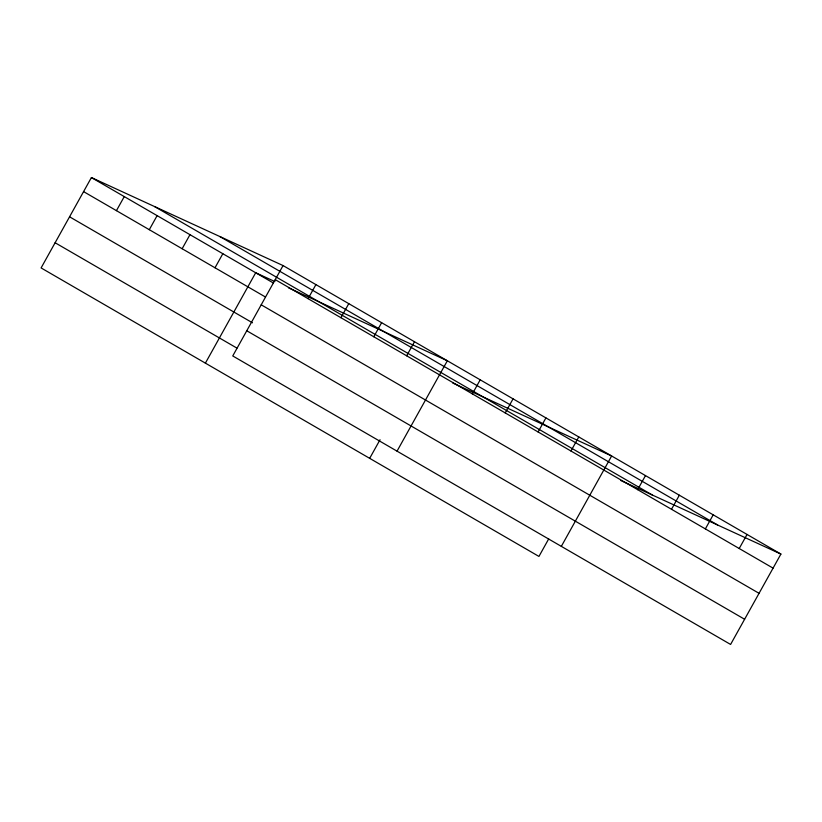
<?xml version="1.0" encoding="UTF-8"?>
<svg xmlns="http://www.w3.org/2000/svg" width="822" height="822" viewBox="0 0 822 822"><rect width="100%" height="100%" fill="white"/><g stroke="black" fill="none" stroke-linecap="round" stroke-linejoin="round"><path stroke-width="1.23" d="M283.056 265.568L232.749 355.947L730.594 644.448L780.9 554.069L283.056 265.568L91.406 177.552L41.1 267.931L538.944 556.432L548.695 538.913M116.436 210.658L124.266 196.592M149.296 229.698L157.115 215.631M182.145 248.737L189.974 234.671M215.004 267.777L222.834 253.721M205.387 363.139L255.693 272.76L274.897 281.576M308.086 298.674L315.915 284.607M340.945 317.713L348.775 303.647M373.805 336.753L381.624 322.686M406.654 355.792L414.483 341.736M369.674 458.337L380.041 439.729M397.036 451.155L447.343 360.776L288.44 287.803M472.373 393.882L480.202 379.815M505.232 412.921L513.062 398.855M538.091 431.961L545.921 417.895M570.951 451.001L578.77 436.934M561.334 546.363L611.63 455.984L452.737 383.001M637.656 489.665L645.486 475.599M671.512 509.28L679.342 495.214M705.368 528.895L713.198 514.839M739.214 548.521L747.044 534.454M620.877 480.572L780.9 554.069M219.813 236.52L717.657 525.022M154.649 206.599L652.493 495.101M275.226 279.634L773.07 568.136M91.406 177.552L273.212 282.912M83.577 191.618L265.393 296.978M261.211 304.818L759.055 593.32M69.562 216.803L252.467 322.799M246.764 330.763L744.609 619.264M55.115 242.747L236.931 348.107"/></g></svg>
